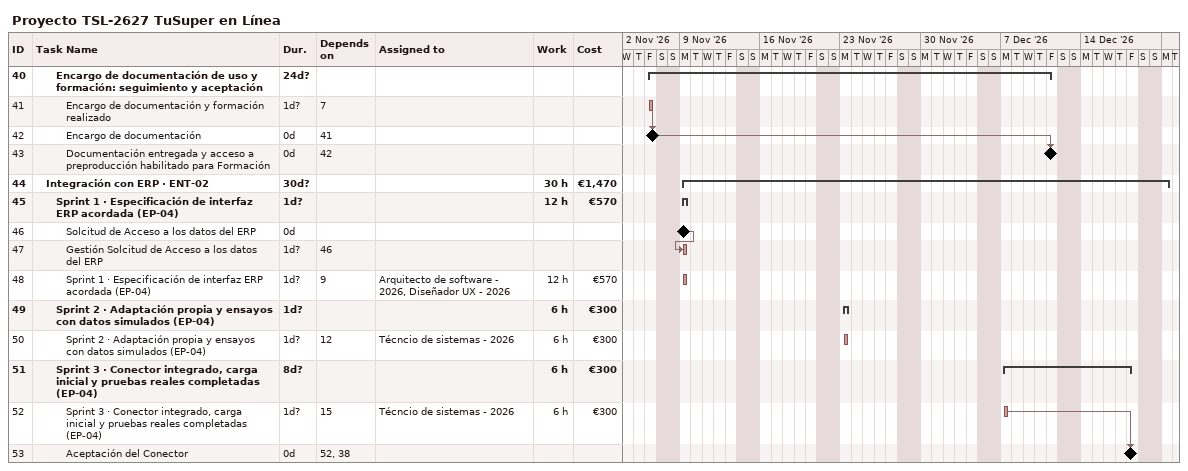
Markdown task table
Proyecto TSL-2627 TuSuper en Línea

| ID | Level | Task | Duration | Start | Finish | Predecessors | Resources | Work (h) | Cost (€) |
|---|---|---|---|---|---|---|---|---|---|
| 40 | 3 | **Encargo de documentación de uso y formación: seguimiento y aceptación** | 24d? | 2026-11-06 | 2026-12-11 |  |  |  |  |
| 41 | 4 | Encargo de documentación y formación realizado | 1d? | 2026-11-06 | 2026-11-06 | 7 |  |  |  |
| 42 | 4 | Encargo de documentación | 0d | 2026-11-06 | 2026-11-06 | 41 |  |  |  |
| 43 | 4 | Documentación entregada y acceso a preproducción habilitado para Formación | 0d | 2026-12-11 | 2026-12-11 | 42 |  |  |  |
| 44 | 2 | **Integración con ERP · ENT-02** | 30d? | 2026-11-09 | 2026-12-21 |  |  | 30 | 1470 |
| 45 | 3 | **Sprint 1 · Especificación de interfaz ERP acordada (EP-04)** | 1d? | 2026-11-09 | 2026-11-09 |  |  | 12 | 570 |
| 46 | 4 | Solcitud de Acceso a los datos del ERP | 0d | 2026-11-09 | 2026-11-09 |  |  |  |  |
| 47 | 4 | Gestión Solcitud de Acceso a los datos del ERP | 1d? | 2026-11-09 | 2026-11-09 | 46 |  |  |  |
| 48 | 4 | Sprint 1 · Especificación de interfaz ERP acordada (EP-04) | 1d? | 2026-11-09 | 2026-11-09 | 9 | Arquitecto de software - 2026, Diseñador UX - 2026 | 12 | 570 |
| 49 | 3 | **Sprint 2 · Adaptación propia y ensayos con datos simulados (EP-04)** | 1d? | 2026-11-23 | 2026-11-23 |  |  | 6 | 300 |
| 50 | 4 | Sprint 2 · Adaptación propia y ensayos con datos simulados (EP-04) | 1d? | 2026-11-23 | 2026-11-23 | 12 | Técncio de sistemas - 2026 | 6 | 300 |
| 51 | 3 | **Sprint 3 · Conector integrado, carga inicial y pruebas reales completadas (EP-04)** | 8d? | 2026-12-07 | 2026-12-18 |  |  | 6 | 300 |
| 52 | 4 | Sprint 3 · Conector integrado, carga inicial y pruebas reales completadas (EP-04) | 1d? | 2026-12-07 | 2026-12-07 | 15 | Técncio de sistemas - 2026 | 6 | 300 |
| 53 | 4 | Aceptación del Conector | 0d | 2026-12-18 | 2026-12-18 | 52, 38 |  |  |  |
